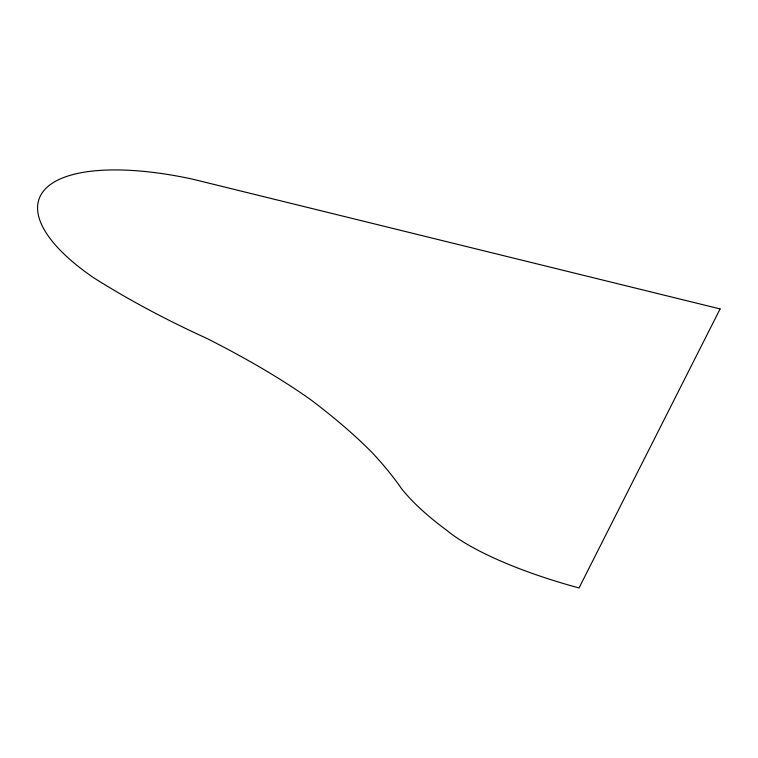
<?xml version="1.0" encoding="UTF-8"?>
<svg xmlns="http://www.w3.org/2000/svg" width="758" height="758" viewBox="0 0 758 758"><rect width="100%" height="100%" fill="white"/><g stroke="black" fill="none" stroke-linecap="round" stroke-linejoin="round"><path stroke-width="1.14" d="M720.1 308.932L579.036 587.943A177.704 46.02 13.9 0 1 446.85 530.363A635.043 176.567 10 0 1 401.778 489.005A1013.143 207.692 22.3 0 0 372.443 452.914A714.576 159.881 21.1 0 0 311.51 400.29A393.715 100.047 19.6 0 0 206.204 338.106A522.243 221.99 16.5 0 1 93.48 277.655A200.32 71.972 18.8 0 1 45.925 188.354A200.32 71.972 18.8 0 1 192.115 179.04L720.1 308.932"/></g></svg>
